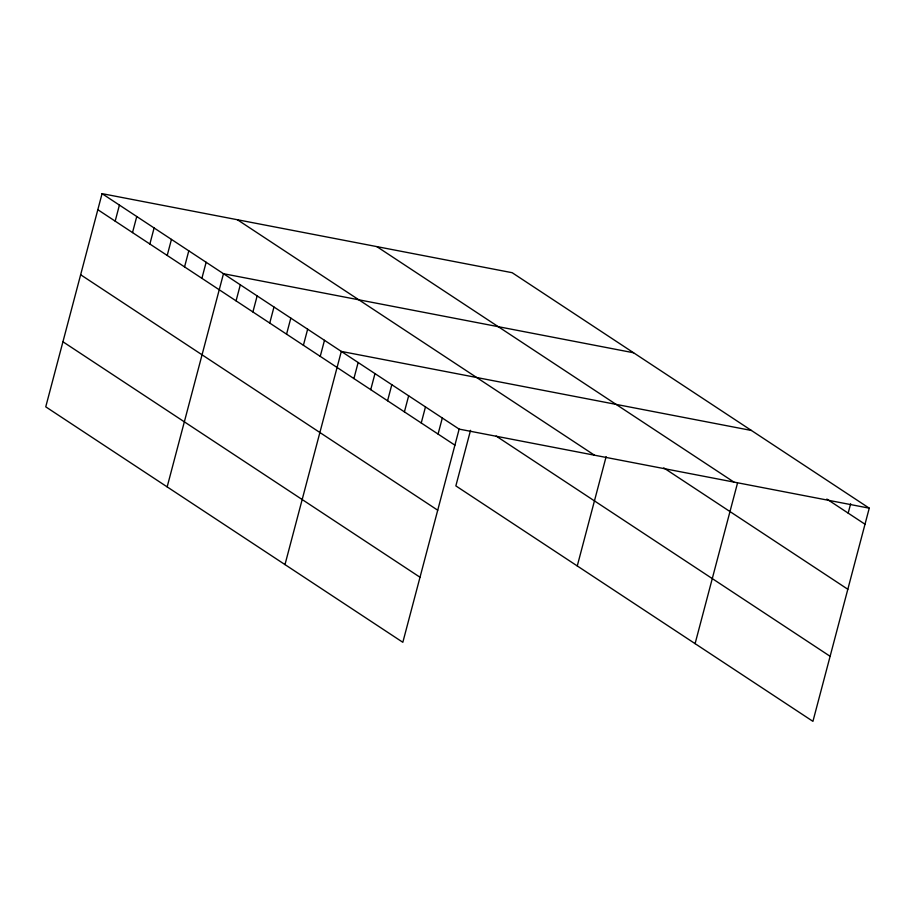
<?xml version="1.0" encoding="UTF-8"?>
<svg xmlns="http://www.w3.org/2000/svg" width="915" height="915" viewBox="0 0 915 915"><rect width="100%" height="100%" fill="white"/><g stroke="black" fill="none" stroke-linecap="round" stroke-linejoin="round"><path stroke-width="1.37" d="M102.068 193.648L45.75 406.832L402.829 642.296L459.147 429.112L102.068 193.648L512.171 272.704L869.25 508.168L812.932 721.352L455.853 485.888L470.539 430.325M115.176 221.144L119.419 205.086M132.515 232.582L136.758 216.523M149.866 244.019L154.109 227.961M167.205 255.457L171.448 239.398M184.556 266.894L188.787 250.836M201.895 278.32L206.138 262.273M167.159 486.883L223.477 273.711L633.58 352.767M236.07 300.863L240.313 284.817M252.906 311.958L257.149 295.911M269.742 323.064L273.974 307.017M286.567 334.158L290.81 318.111M303.403 345.264L307.646 329.217M320.239 356.37L324.482 340.311M284.988 564.589L341.318 351.417L751.421 430.473M353.911 378.57L358.142 362.512M370.735 389.664L374.978 373.617M387.571 400.77L391.814 384.712M404.407 411.864L408.65 395.818M421.243 422.97L425.475 406.912M438.068 434.065L442.311 418.018M577.262 565.939L606.13 456.654M695.091 643.645L737.501 483.109M848.171 513.121L850.653 503.765M459.147 429.112L869.25 508.168M826.851 499.064L865.007 524.226M376.843 246.615L733.921 482.079M663.775 467.908L847.828 589.271M237.408 219.737L594.487 455.201M496.17 436.078L830.111 656.295M97.836 209.707L454.904 445.17M80.646 274.752L437.725 510.215M62.941 341.775L420.008 577.239"/></g></svg>
